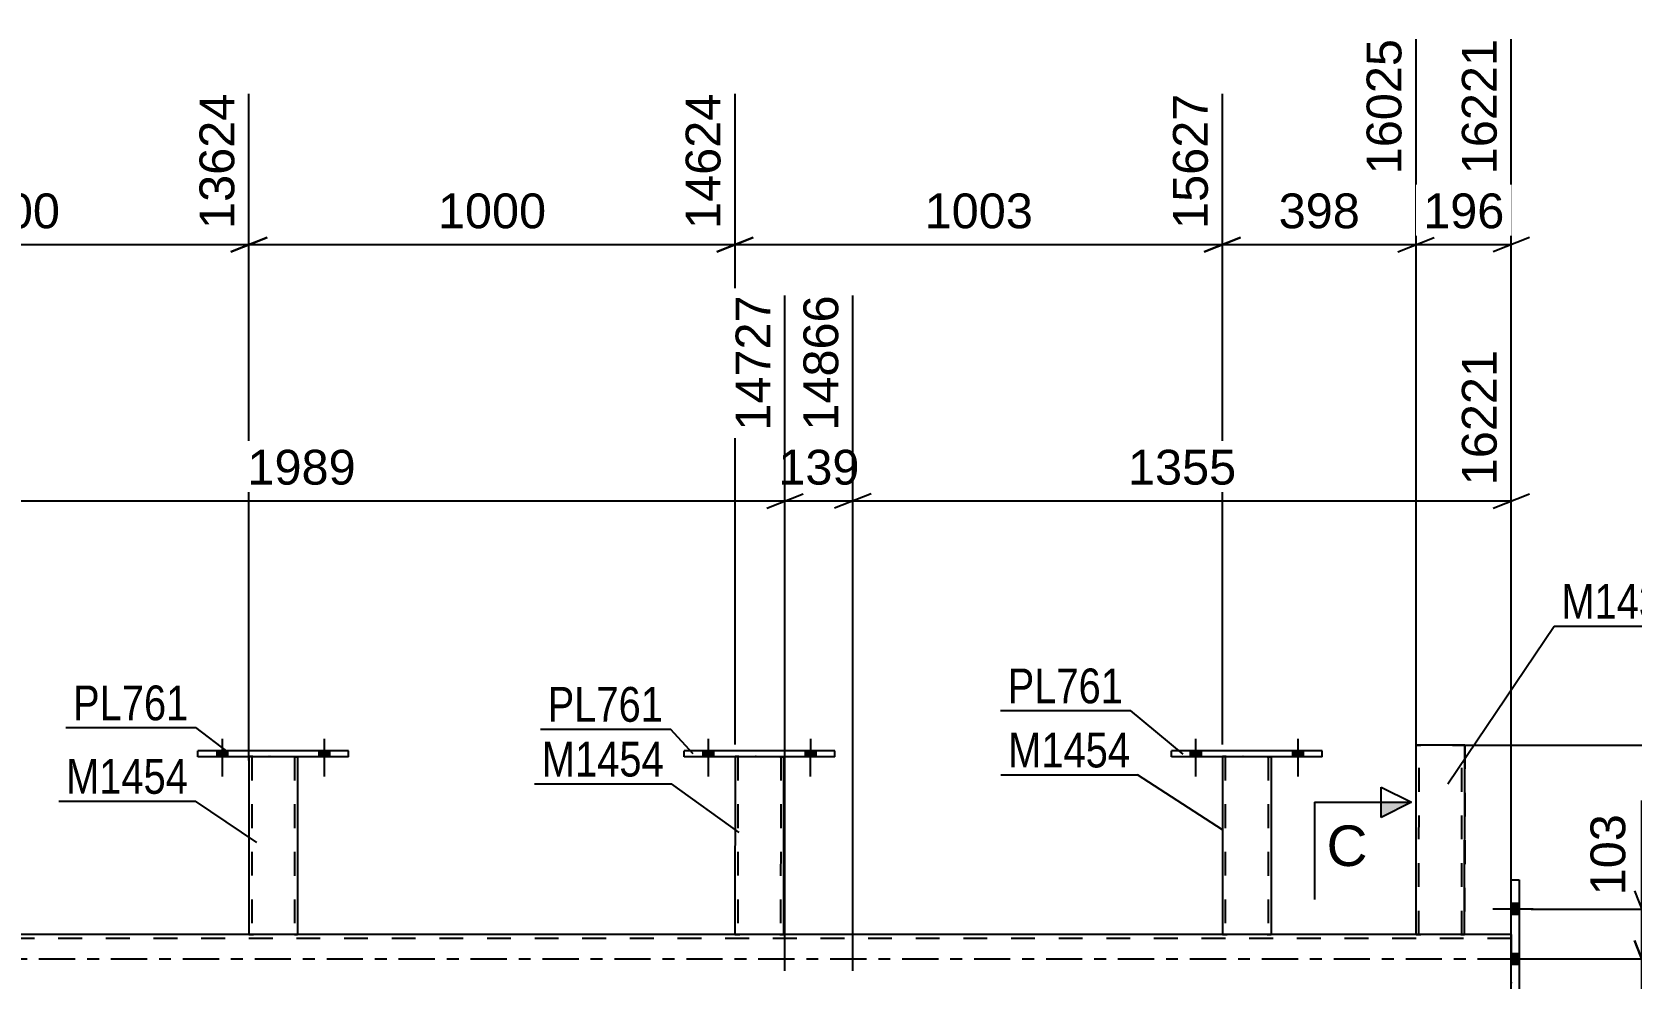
# Model space of a CAD drawing. Header units: millimetres. Extents: x 0 to 841, y 0 to 594.
# Drawn here: x 597.3 to 728.8, y 425 to 502.9 of the extents above; entities that cross this region are included whole.
import ezdxf

# ---------------------------------------------------------------- set-up
doc = ezdxf.new("R2010")
doc.units = ezdxf.units.MM
doc.linetypes.add('DXK_LINE_DOT2', pattern=[3.9198, 1.9599, -1.9599])
doc.linetypes.add('DXK_LINE_DOT3', pattern=[5.9187, 2.979, -0.9799, 0.9799, -0.9799])
doc.styles.add('Arial', font='ARIAL.TTF', dxfattribs={"height": 0.2})
doc.styles.add('Arial Narrow', font='ARIALN.TTF', dxfattribs={"height": 0.2})

# ---------------------------------------------------------------- blocks, each defined once
blk = doc.blocks.new('Bolt-317311729-2483 - 2401')
at = {"linetype": 'Continuous'}
for points in [[(719.63, 430.26), (719.63, 431.14), (718.99, 431.14), (718.99, 430.26)], [(719.63, 430.26), (719.63, 431.14), (718.99, 431.14), (718.99, 430.26)], [(719.63, 430.26), (719.63, 431.14), (718.99, 431.14), (718.99, 430.26)], [(719.63, 426.14), (719.63, 427.02), (718.99, 427.02), (718.99, 426.14)], [(719.63, 426.14), (719.63, 427.02), (718.99, 427.02), (718.99, 426.14)], [(719.63, 422.06), (719.63, 422.94), (718.99, 422.94), (718.99, 422.06)], [(719.63, 422.06), (719.63, 422.94), (718.99, 422.94), (718.99, 422.06)], [(719.63, 422.06), (719.63, 422.94), (718.99, 422.94), (718.99, 422.06)]]:
    blk.add_hatch(color=1, dxfattribs=at).paths.add_polyline_path(points)
at = {"color": 1, "linetype": 'Continuous'}
for p, q in [((720.79, 430.7), (717.47, 430.7)), ((720.79, 430.7), (717.47, 430.7)), ((720.79, 430.7), (717.47, 430.7)), ((719.63, 431.14), (718.99, 431.14)), ((719.63, 431.14), (718.99, 431.14)), ((719.63, 431.14), (718.99, 431.14)), ((719.63, 430.26), (718.99, 430.26)), ((719.63, 430.26), (718.99, 430.26)), ((719.63, 430.26), (718.99, 430.26)), ((720.79, 426.58), (717.47, 426.58)), ((720.79, 426.58), (717.47, 426.58)), ((719.63, 427.02), (718.99, 427.02)), ((719.63, 427.02), (718.99, 427.02)), ((719.63, 426.14), (718.99, 426.14)), ((719.63, 426.14), (718.99, 426.14)), ((720.79, 422.5), (717.47, 422.5)), ((720.79, 422.5), (717.47, 422.5)), ((720.79, 422.5), (717.47, 422.5)), ((719.63, 422.94), (718.99, 422.94)), ((719.63, 422.94), (718.99, 422.94)), ((719.63, 422.94), (718.99, 422.94)), ((719.63, 422.06), (718.99, 422.06)), ((719.63, 422.06), (718.99, 422.06)), ((719.63, 422.06), (718.99, 422.06))]:
    blk.add_line(p, q, dxfattribs=at)
blk = doc.blocks.new('Part-317311729-2814 - 2401')
at = {"color": 2, "linetype": 'Continuous'}
for p, q in [((718.99, 420.1), (718.99, 433.1)), ((718.99, 433.1), (719.63, 433.1)), ((719.63, 433.1), (719.63, 420.1)), ((719.63, 420.1), (718.99, 420.1))]:
    blk.add_line(p, q, dxfattribs=at)
blk = doc.blocks.new('Part-317311729-2499 - 2401')
at = {"color": 2, "linetype": 'Continuous'}
for p, q in [((711.15, 428.6), (711.16, 444.2)), ((711.16, 444.2), (711.16, 444.2)), ((711.16, 444.2), (711.19, 444.2)), ((711.19, 444.2), (711.3, 444.2)), ((711.3, 444.2), (711.45, 444.2)), ((714.86, 444.2), (711.45, 444.2)), ((714.86, 444.2), (715.01, 444.2)), ((715.01, 444.2), (715.12, 444.2)), ((715.12, 444.2), (715.16, 444.2)), ((715.15, 428.6), (715.16, 444.2)), ((715.16, 444.2), (715.16, 444.2)), ((711.15, 428.6), (711.15, 428.6)), ((711.19, 428.6), (711.15, 428.6)), ((711.29, 428.6), (711.19, 428.6)), ((711.45, 428.6), (711.29, 428.6)), ((714.85, 428.6), (711.45, 428.6)), ((715.01, 428.6), (714.85, 428.6)), ((715.11, 428.6), (715.01, 428.6)), ((715.15, 428.6), (715.11, 428.6)), ((715.15, 428.6), (715.15, 428.6))]:
    blk.add_line(p, q, dxfattribs=at)
at = {"color": 7, "linetype": 'DXK_LINE_DOT2'}
for p, q in [((711.15, 428.6), (711.16, 444.2)), ((711.19, 444.2), (711.16, 444.2)), ((711.3, 444.2), (711.19, 444.2)), ((711.45, 444.2), (711.3, 444.2)), ((711.39, 428.6), (711.4, 444.2)), ((711.39, 428.6), (711.4, 444.2)), ((711.4, 444.2), (711.4, 444.2)), ((711.4, 444.2), (711.41, 444.2)), ((711.4, 444.2), (711.41, 444.2)), ((714.77, 444.2), (711.41, 444.2)), ((711.41, 444.2), (711.45, 444.2)), ((714.86, 444.2), (711.45, 444.2)), ((711.45, 444.2), (711.47, 444.2)), ((711.47, 444.2), (711.54, 444.2)), ((714.85, 444.2), (711.54, 444.2)), ((714.77, 444.2), (714.85, 444.2)), ((714.85, 444.2), (714.86, 444.2)), ((714.85, 444.2), (714.9, 444.2)), ((714.86, 444.2), (714.9, 444.2)), ((715.01, 444.2), (714.86, 444.2)), ((714.9, 444.2), (714.92, 444.2)), ((714.9, 444.2), (714.92, 444.2)), ((714.91, 428.6), (714.92, 444.2)), ((714.91, 428.6), (714.92, 444.2)), ((714.92, 444.2), (714.92, 444.2)), ((715.12, 444.2), (715.01, 444.2)), ((715.16, 444.2), (715.12, 444.2)), ((715.16, 444.2), (715.15, 428.6)), ((711.15, 428.6), (711.19, 428.6)), ((711.19, 428.6), (711.29, 428.6)), ((711.29, 428.6), (711.45, 428.6)), ((711.39, 428.6), (711.39, 428.6)), ((711.41, 428.6), (711.39, 428.6)), ((711.39, 428.6), (711.41, 428.6)), ((711.46, 428.6), (711.41, 428.6)), ((711.41, 428.6), (711.45, 428.6)), ((714.85, 428.6), (711.45, 428.6)), ((711.45, 428.6), (711.46, 428.6)), ((714.76, 428.6), (711.46, 428.6)), ((711.46, 428.6), (711.54, 428.6)), ((714.89, 428.6), (711.54, 428.6)), ((714.84, 428.6), (714.76, 428.6)), ((714.89, 428.6), (714.84, 428.6)), ((714.85, 428.6), (715.01, 428.6)), ((714.91, 428.6), (714.89, 428.6)), ((714.89, 428.6), (714.91, 428.6)), ((714.91, 428.6), (714.91, 428.6)), ((715.01, 428.6), (715.11, 428.6)), ((715.11, 428.6), (715.15, 428.6))]:
    blk.add_line(p, q, dxfattribs=at)
blk = doc.blocks.new('Part-317311729-2585 - 2401')
at = {"color": 7, "linetype": 'DXK_LINE_DOT2'}
for p, q in [((695.22, 443.25), (695.22, 443.25)), ((695.22, 443.25), (695.22, 443.24)), ((695.22, 443.24), (695.22, 443.25)), ((695.26, 443.25), (695.22, 443.25)), ((695.22, 443.25), (695.26, 443.25)), ((695.36, 443.25), (695.26, 443.25)), ((695.26, 443.25), (695.36, 443.25)), ((695.48, 443.25), (695.36, 443.25)), ((695.36, 443.25), (695.52, 443.25)), ((695.46, 443.25), (695.46, 443.25)), ((695.46, 443.25), (695.46, 428.6)), ((695.48, 443.25), (695.46, 443.25)), ((695.46, 443.25), (695.48, 443.25)), ((698.92, 443.24), (695.48, 443.25)), ((695.53, 443.25), (695.48, 443.25)), ((695.48, 443.25), (695.53, 443.25)), ((698.92, 443.24), (695.52, 443.25)), ((698.83, 443.24), (695.53, 443.25)), ((695.53, 443.25), (695.61, 443.25)), ((698.91, 443.24), (695.61, 443.25)), ((698.91, 443.24), (698.83, 443.24)), ((698.96, 443.24), (698.91, 443.24)), ((698.91, 443.24), (698.96, 443.24)), ((698.92, 443.24), (699.08, 443.24)), ((699.08, 443.24), (698.92, 443.24)), ((698.98, 443.24), (698.96, 443.24)), ((698.96, 443.24), (698.98, 443.24)), ((698.98, 443.24), (698.98, 443.24)), ((698.98, 443.24), (698.98, 428.6)), ((699.08, 443.24), (699.18, 443.24)), ((699.18, 443.24), (699.08, 443.24)), ((699.18, 443.24), (699.22, 443.24)), ((699.22, 443.24), (699.18, 443.24)), ((699.22, 443.24), (699.22, 443.24)), ((699.22, 443.24), (699.22, 443.24)), ((699.22, 443.24), (699.22, 443.24)), ((695.22, 428.6), (695.25, 428.6)), ((695.25, 428.6), (695.36, 428.6)), ((695.36, 428.6), (695.51, 428.6)), ((695.47, 428.6), (695.46, 428.6)), ((695.46, 428.6), (695.47, 428.6)), ((695.53, 428.6), (695.47, 428.6)), ((695.47, 428.6), (695.51, 428.6)), ((698.98, 428.6), (695.51, 428.6)), ((695.51, 428.6), (695.53, 428.6)), ((698.83, 428.6), (695.53, 428.6)), ((695.53, 428.6), (695.6, 428.6)), ((698.91, 428.6), (695.6, 428.6)), ((698.91, 428.6), (698.83, 428.6)), ((698.96, 428.6), (698.91, 428.6)), ((698.91, 428.6), (698.96, 428.6)), ((698.98, 428.6), (698.96, 428.6)), ((698.96, 428.6), (698.98, 428.6)), ((698.98, 428.6), (699.08, 428.6)), ((699.08, 428.6), (699.18, 428.6)), ((699.18, 428.6), (699.22, 428.6))]:
    blk.add_line(p, q, dxfattribs=at)
at = {"color": 2, "linetype": 'Continuous'}
for p, q in [((695.22, 443.24), (695.22, 428.6)), ((699.22, 443.24), (699.22, 428.6)), ((695.25, 428.6), (695.22, 428.6)), ((695.36, 428.6), (695.25, 428.6)), ((695.51, 428.6), (695.36, 428.6)), ((698.92, 428.6), (695.51, 428.6)), ((699.08, 428.6), (698.92, 428.6)), ((699.18, 428.6), (699.08, 428.6)), ((699.22, 428.6), (699.18, 428.6))]:
    blk.add_line(p, q, dxfattribs=at)
blk = doc.blocks.new('Bolt-317311729-2451 - 2401')
at = {"linetype": 'Continuous'}
for points in [[(692.58, 443.24), (693.46, 443.24), (693.46, 443.72), (692.58, 443.72)], [(700.98, 443.24), (701.86, 443.24), (701.86, 443.72), (700.98, 443.72)]]:
    blk.add_hatch(color=1, dxfattribs=at).paths.add_polyline_path(points)
at = {"color": 1, "linetype": 'Continuous'}
for p, q in [((693.02, 444.72), (693.02, 441.6)), ((701.42, 444.72), (701.42, 441.6)), ((692.58, 443.72), (692.58, 443.24)), ((693.46, 443.72), (693.46, 443.24)), ((700.98, 443.72), (700.98, 443.24)), ((701.86, 443.72), (701.86, 443.24))]:
    blk.add_line(p, q, dxfattribs=at)
blk = doc.blocks.new('Bolt-317311729-2452 - 2401')
at = {"linetype": 'Continuous'}
for points in [[(692.58, 443.24), (693.46, 443.24), (693.46, 443.72), (692.58, 443.72)], [(700.98, 443.24), (701.86, 443.24), (701.86, 443.72), (700.98, 443.72)]]:
    blk.add_hatch(color=1, dxfattribs=at).paths.add_polyline_path(points)
at = {"color": 1, "linetype": 'Continuous'}
for p, q in [((693.02, 444.72), (693.02, 441.6)), ((701.42, 444.72), (701.42, 441.6)), ((692.58, 443.72), (692.58, 443.24)), ((693.46, 443.72), (693.46, 443.24)), ((700.98, 443.72), (700.98, 443.24)), ((701.86, 443.72), (701.86, 443.24))]:
    blk.add_line(p, q, dxfattribs=at)
blk = doc.blocks.new('Bolt-317311729-2453 - 2401')
at = {"linetype": 'Continuous'}
for points in [[(652.48, 443.24), (653.36, 443.24), (653.36, 443.72), (652.48, 443.72)], [(660.88, 443.24), (661.76, 443.24), (661.76, 443.72), (660.88, 443.72)]]:
    blk.add_hatch(color=1, dxfattribs=at).paths.add_polyline_path(points)
at = {"color": 1, "linetype": 'Continuous'}
for p, q in [((652.92, 444.72), (652.91, 441.6)), ((661.32, 444.72), (661.31, 441.6)), ((652.48, 443.72), (652.48, 443.24)), ((653.36, 443.72), (653.36, 443.24)), ((660.88, 443.72), (660.88, 443.24)), ((661.76, 443.72), (661.76, 443.24))]:
    blk.add_line(p, q, dxfattribs=at)
blk = doc.blocks.new('Bolt-317311729-2454 - 2401')
at = {"linetype": 'Continuous'}
for points in [[(652.48, 443.24), (653.36, 443.24), (653.36, 443.72), (652.48, 443.72)], [(660.88, 443.24), (661.76, 443.24), (661.76, 443.72), (660.88, 443.72)]]:
    blk.add_hatch(color=1, dxfattribs=at).paths.add_polyline_path(points)
at = {"color": 1, "linetype": 'Continuous'}
for p, q in [((652.92, 444.72), (652.91, 441.6)), ((661.32, 444.72), (661.31, 441.6)), ((652.48, 443.72), (652.48, 443.24)), ((653.36, 443.72), (653.36, 443.24)), ((660.88, 443.72), (660.88, 443.24)), ((661.76, 443.72), (661.76, 443.24))]:
    blk.add_line(p, q, dxfattribs=at)
blk = doc.blocks.new('Bolt-317311729-2455 - 2401')
at = {"linetype": 'Continuous'}
for points in [[(612.48, 443.24), (613.36, 443.24), (613.36, 443.72), (612.48, 443.72)], [(620.88, 443.24), (621.76, 443.24), (621.76, 443.72), (620.88, 443.72)]]:
    blk.add_hatch(color=1, dxfattribs=at).paths.add_polyline_path(points)
at = {"color": 1, "linetype": 'Continuous'}
for p, q in [((612.92, 444.72), (612.92, 441.6)), ((621.32, 444.72), (621.32, 441.6)), ((612.48, 443.72), (612.48, 443.24)), ((613.36, 443.72), (613.36, 443.24)), ((620.88, 443.72), (620.88, 443.24)), ((621.76, 443.72), (621.76, 443.24))]:
    blk.add_line(p, q, dxfattribs=at)
blk = doc.blocks.new('Part-317311729-2520 - 2401')
at = {"color": 7, "linetype": 'DXK_LINE_DOT2'}
for p, q in [((718.99, 428.28), (82.92, 428.28)), ((718.99, 428.6), (135.11, 428.6)), ((619.11, 428.6), (615.11, 428.6)), ((659.11, 428.6), (655.11, 428.6)), ((699.22, 428.6), (695.22, 428.6)), ((715.15, 428.6), (711.15, 428.6)), ((718.99, 428.6), (718.99, 424.6))]:
    blk.add_line(p, q, dxfattribs=at)
at = {"color": 2, "linetype": 'Continuous'}
for p, q in [((615.11, 428.6), (579.11, 428.6)), ((655.11, 428.6), (619.11, 428.6)), ((695.22, 428.6), (659.11, 428.6)), ((711.15, 428.6), (699.22, 428.6)), ((718.99, 428.6), (715.15, 428.6))]:
    blk.add_line(p, q, dxfattribs=at)
at = {"color": 7, "linetype": 'DXK_LINE_DOT3'}
blk.add_line((82.92, 426.6), (728.79, 426.6), dxfattribs=at)
blk = doc.blocks.new('Bolt-317311729-2456 - 2401')
at = {"linetype": 'Continuous'}
for points in [[(612.48, 443.24), (613.36, 443.24), (613.36, 443.72), (612.48, 443.72)], [(620.88, 443.24), (621.76, 443.24), (621.76, 443.72), (620.88, 443.72)]]:
    blk.add_hatch(color=1, dxfattribs=at).paths.add_polyline_path(points)
at = {"color": 1, "linetype": 'Continuous'}
for p, q in [((612.92, 444.72), (612.92, 441.6)), ((621.32, 444.72), (621.32, 441.6)), ((612.48, 443.72), (612.48, 443.24)), ((613.36, 443.72), (613.36, 443.24)), ((620.88, 443.72), (620.88, 443.24)), ((621.76, 443.72), (621.76, 443.24))]:
    blk.add_line(p, q, dxfattribs=at)
blk = doc.blocks.new('Part-317311729-2595 - 2401')
at = {"color": 2, "linetype": 'Continuous'}
for p, q in [((655.12, 443.24), (655.11, 428.6)), ((659.12, 443.24), (659.11, 428.6)), ((655.15, 428.6), (655.11, 428.6)), ((655.25, 428.6), (655.15, 428.6)), ((655.41, 428.6), (655.25, 428.6)), ((658.81, 428.6), (655.41, 428.6)), ((658.97, 428.6), (658.81, 428.6)), ((659.07, 428.6), (658.97, 428.6)), ((659.11, 428.6), (659.07, 428.6))]:
    blk.add_line(p, q, dxfattribs=at)
at = {"color": 7, "linetype": 'DXK_LINE_DOT2'}
for p, q in [((655.12, 443.25), (655.12, 443.25)), ((655.12, 443.25), (655.12, 443.24)), ((655.12, 443.24), (655.12, 443.25)), ((655.15, 443.25), (655.12, 443.25)), ((655.12, 443.25), (655.15, 443.25)), ((655.26, 443.25), (655.15, 443.25)), ((655.15, 443.25), (655.26, 443.25)), ((655.37, 443.25), (655.26, 443.25)), ((655.26, 443.25), (655.41, 443.25)), ((655.36, 443.25), (655.35, 428.6)), ((655.36, 443.25), (655.36, 443.25)), ((655.37, 443.25), (655.36, 443.25)), ((655.36, 443.25), (655.37, 443.25)), ((658.82, 443.24), (655.37, 443.25)), ((655.43, 443.25), (655.37, 443.25)), ((655.37, 443.25), (655.43, 443.25)), ((658.82, 443.24), (655.41, 443.25)), ((658.73, 443.24), (655.43, 443.25)), ((655.43, 443.25), (655.5, 443.25)), ((658.8, 443.24), (655.5, 443.25)), ((658.8, 443.24), (658.73, 443.24)), ((658.86, 443.24), (658.8, 443.24)), ((658.8, 443.24), (658.86, 443.24)), ((658.82, 443.24), (658.97, 443.24)), ((658.97, 443.24), (658.82, 443.24)), ((658.88, 443.24), (658.86, 443.24)), ((658.86, 443.24), (658.88, 443.24)), ((658.88, 443.24), (658.87, 428.6)), ((658.88, 443.24), (658.88, 443.24)), ((658.97, 443.24), (659.08, 443.24)), ((659.08, 443.24), (658.97, 443.24)), ((659.08, 443.24), (659.12, 443.24)), ((659.12, 443.24), (659.08, 443.24)), ((659.12, 443.24), (659.12, 443.24)), ((659.12, 443.24), (659.12, 443.24)), ((659.12, 443.24), (659.12, 443.24)), ((655.11, 428.6), (655.15, 428.6)), ((655.15, 428.6), (655.25, 428.6)), ((655.25, 428.6), (655.41, 428.6)), ((655.37, 428.6), (655.35, 428.6)), ((655.35, 428.6), (655.37, 428.6)), ((655.42, 428.6), (655.37, 428.6)), ((655.37, 428.6), (655.41, 428.6)), ((658.87, 428.6), (655.41, 428.6)), ((655.41, 428.6), (655.42, 428.6)), ((658.72, 428.6), (655.42, 428.6)), ((655.42, 428.6), (655.5, 428.6)), ((658.8, 428.6), (655.5, 428.6)), ((658.8, 428.6), (658.72, 428.6)), ((658.85, 428.6), (658.8, 428.6)), ((658.8, 428.6), (658.85, 428.6)), ((658.87, 428.6), (658.85, 428.6)), ((658.85, 428.6), (658.87, 428.6)), ((658.87, 428.6), (658.97, 428.6)), ((658.97, 428.6), (659.07, 428.6)), ((659.07, 428.6), (659.11, 428.6))]:
    blk.add_line(p, q, dxfattribs=at)
blk = doc.blocks.new('Part-317311729-2580 - 2401')
at = {"color": 2, "linetype": 'Continuous'}
for p, q in [((691.02, 443.24), (691.02, 443.72)), ((703.42, 443.72), (691.02, 443.72)), ((703.42, 443.24), (703.42, 443.72)), ((703.42, 443.24), (691.02, 443.24))]:
    blk.add_line(p, q, dxfattribs=at)
blk = doc.blocks.new('Part-317311729-2590 - 2401')
at = {"color": 2, "linetype": 'Continuous'}
for p, q in [((650.92, 443.24), (650.92, 443.72)), ((663.32, 443.72), (650.92, 443.72)), ((663.32, 443.24), (663.32, 443.72)), ((663.32, 443.24), (650.92, 443.24))]:
    blk.add_line(p, q, dxfattribs=at)
blk = doc.blocks.new('Part-317311729-2600 - 2401')
at = {"color": 2, "linetype": 'Continuous'}
for p, q in [((610.92, 443.24), (610.92, 443.72)), ((623.32, 443.72), (610.92, 443.72)), ((623.32, 443.24), (623.32, 443.72)), ((623.32, 443.24), (610.92, 443.24))]:
    blk.add_line(p, q, dxfattribs=at)
blk = doc.blocks.new('Part-317311729-2605 - 2401')
at = {"color": 2, "linetype": 'Continuous'}
for p, q in [((615.12, 443.24), (615.11, 428.6)), ((619.12, 443.24), (619.11, 428.6)), ((615.15, 428.6), (615.11, 428.6)), ((615.25, 428.6), (615.15, 428.6)), ((615.41, 428.6), (615.25, 428.6)), ((618.82, 428.6), (615.41, 428.6)), ((618.97, 428.6), (618.82, 428.6)), ((619.08, 428.6), (618.97, 428.6)), ((619.11, 428.6), (619.08, 428.6))]:
    blk.add_line(p, q, dxfattribs=at)
at = {"color": 7, "linetype": 'DXK_LINE_DOT2'}
for p, q in [((615.12, 443.25), (615.12, 443.25)), ((615.12, 443.25), (615.12, 443.24)), ((615.12, 443.24), (615.12, 443.25)), ((615.15, 443.25), (615.12, 443.25)), ((615.12, 443.25), (615.15, 443.25)), ((615.26, 443.25), (615.15, 443.25)), ((615.15, 443.25), (615.26, 443.25)), ((615.38, 443.25), (615.26, 443.25)), ((615.26, 443.25), (615.41, 443.25)), ((615.36, 443.25), (615.35, 428.6)), ((615.36, 443.25), (615.36, 443.25)), ((615.38, 443.25), (615.36, 443.25)), ((615.36, 443.25), (615.38, 443.25)), ((618.82, 443.24), (615.38, 443.25)), ((615.43, 443.25), (615.38, 443.25)), ((615.38, 443.25), (615.43, 443.25)), ((618.82, 443.24), (615.41, 443.25)), ((618.73, 443.24), (615.43, 443.25)), ((615.43, 443.25), (615.51, 443.25)), ((618.81, 443.24), (615.51, 443.25)), ((618.81, 443.24), (618.73, 443.24)), ((618.86, 443.24), (618.81, 443.24)), ((618.81, 443.24), (618.86, 443.24)), ((618.82, 443.24), (618.98, 443.24)), ((618.98, 443.24), (618.82, 443.24)), ((618.88, 443.24), (618.86, 443.24)), ((618.86, 443.24), (618.88, 443.24)), ((618.88, 443.24), (618.87, 428.6)), ((618.88, 443.24), (618.88, 443.24)), ((618.98, 443.24), (619.08, 443.24)), ((619.08, 443.24), (618.98, 443.24)), ((619.08, 443.24), (619.12, 443.24)), ((619.12, 443.24), (619.08, 443.24)), ((619.12, 443.24), (619.12, 443.24)), ((619.12, 443.24), (619.12, 443.24)), ((619.12, 443.24), (619.12, 443.24)), ((615.11, 428.6), (615.15, 428.6)), ((615.15, 428.6), (615.25, 428.6)), ((615.25, 428.6), (615.41, 428.6)), ((615.37, 428.6), (615.35, 428.6)), ((615.35, 428.6), (615.37, 428.6)), ((615.42, 428.6), (615.37, 428.6)), ((615.37, 428.6), (615.41, 428.6)), ((618.87, 428.6), (615.41, 428.6)), ((615.41, 428.6), (615.42, 428.6)), ((618.73, 428.6), (615.42, 428.6)), ((615.42, 428.6), (615.5, 428.6)), ((618.86, 428.6), (615.5, 428.6)), ((618.8, 428.6), (618.73, 428.6)), ((618.86, 428.6), (618.8, 428.6)), ((618.87, 428.6), (618.86, 428.6)), ((618.86, 428.6), (618.87, 428.6)), ((618.87, 428.6), (618.97, 428.6)), ((618.97, 428.6), (619.08, 428.6)), ((619.08, 428.6), (619.11, 428.6))]:
    blk.add_line(p, q, dxfattribs=at)
blk = doc.blocks.new('StraightDimension-317311729-3504 - 2401')
at = {"color": 7, "linetype": 'Continuous'}
for p, q in [((655.12, 444.25), (655.12, 497.83)), ((695.22, 444.25), (695.22, 497.83)), ((656.62, 486.01), (653.62, 484.81)), ((693.72, 484.81), (696.72, 486.01)), ((655.12, 485.41), (695.22, 485.41))]:
    blk.add_line(p, q, dxfattribs=at)
at = {"color": 0}
blk.add_wipeout([(680.22, 486.16), (680.22, 490.36), (670.12, 490.36), (670.12, 486.16)], dxfattribs=at)
at = {"color": 3, "style": 'Arial'}
blk.add_text('1003', height=2.865, dxfattribs=at).set_placement((670.72, 486.76))
at = {"color": 0, "linetype": 'Continuous'}
blk.add_wipeout([(694.62, 498.43), (690.42, 498.43), (690.42, 486.11), (694.62, 486.11)], dxfattribs=at)
at = {"color": 3, "linetype": 'Continuous', "style": 'Arial'}
blk.add_text('15627', height=2.865, rotation=90.0002, dxfattribs=at).set_placement((694.02, 486.71))
blk = doc.blocks.new('StraightDimension-317311729-3512 - 2401')
at = {"color": 7, "linetype": 'Continuous'}
for p, q in [((711.15, 442.77), (711.15, 502.33)), ((695.22, 444.25), (695.22, 497.83)), ((696.72, 486.01), (693.72, 484.81)), ((709.65, 484.81), (712.65, 486.01)), ((695.22, 485.41), (711.15, 485.41))]:
    blk.add_line(p, q, dxfattribs=at)
at = {"color": 0}
blk.add_wipeout([(707.12, 486.16), (707.12, 490.36), (699.25, 490.36), (699.25, 486.16)], dxfattribs=at)
at = {"color": 3, "style": 'Arial'}
blk.add_text('398', height=2.865, dxfattribs=at).set_placement((699.85, 486.76))
at = {"color": 0, "linetype": 'Continuous'}
blk.add_wipeout([(710.55, 502.93), (706.35, 502.93), (706.35, 490.61), (710.55, 490.61)], dxfattribs=at)
at = {"color": 3, "linetype": 'Continuous', "style": 'Arial'}
blk.add_text('16025', height=2.865, rotation=90.0002, dxfattribs=at).set_placement((709.95, 491.21))
blk = doc.blocks.new('StraightDimension-317311729-3496 - 2401')
at = {"color": 7, "linetype": 'Continuous'}
for p, q in [((615.12, 442.92), (615.12, 497.83)), ((655.12, 444.25), (655.12, 497.83)), ((616.62, 486.01), (613.62, 484.81)), ((653.62, 484.81), (656.62, 486.01)), ((615.12, 485.41), (655.12, 485.41))]:
    blk.add_line(p, q, dxfattribs=at)
at = {"color": 0}
blk.add_wipeout([(640.16, 486.16), (640.16, 490.36), (630.07, 490.36), (630.07, 486.16)], dxfattribs=at)
at = {"color": 3, "style": 'Arial'}
blk.add_text('1000', height=2.865, dxfattribs=at).set_placement((630.67, 486.76))
at = {"color": 0, "linetype": 'Continuous'}
blk.add_wipeout([(654.52, 498.43), (650.32, 498.43), (650.32, 486.11), (654.52, 486.11)], dxfattribs=at)
at = {"color": 3, "linetype": 'Continuous', "style": 'Arial'}
blk.add_text('14624', height=2.865, rotation=90.0002, dxfattribs=at).set_placement((653.92, 486.71))
blk = doc.blocks.new('StraightDimension-317311729-3671 - 2401')
at = {"color": 7, "linetype": 'Continuous'}
for p, q in [((659.23, 425.6), (659.23, 481.22)), ((664.81, 425.6), (664.81, 481.22)), ((657.73, 463.7), (660.73, 464.9)), ((666.31, 464.9), (663.31, 463.7)), ((659.23, 464.3), (664.81, 464.3))]:
    blk.add_line(p, q, dxfattribs=at)
at = {"color": 0}
blk.add_wipeout([(665.95, 465.05), (665.95, 469.25), (658.08, 469.25), (658.08, 465.05)], dxfattribs=at)
at = {"color": 3, "style": 'Arial'}
blk.add_text('139', height=2.865, dxfattribs=at).set_placement((658.68, 465.65))
at = {"color": 0, "linetype": 'Continuous'}
blk.add_wipeout([(664.21, 481.82), (660.01, 481.82), (660.01, 469.5), (664.21, 469.5)], dxfattribs=at)
at = {"color": 3, "linetype": 'Continuous', "style": 'Arial'}
blk.add_text('14866', height=2.865, rotation=90.0002, dxfattribs=at).set_placement((663.61, 470.1))
blk = doc.blocks.new('StraightDimension-317311729-3658 - 2401')
at = {"color": 7, "linetype": 'Continuous'}
for p, q in [((664.81, 425.6), (664.81, 481.22)), ((718.99, 429.6), (718.99, 476.72)), ((666.31, 464.9), (663.31, 463.7)), ((717.49, 463.7), (720.49, 464.9)), ((664.81, 464.3), (718.99, 464.3))]:
    blk.add_line(p, q, dxfattribs=at)
at = {"color": 0}
blk.add_wipeout([(696.95, 465.05), (696.95, 469.25), (686.85, 469.25), (686.85, 465.05)], dxfattribs=at)
at = {"color": 3, "style": 'Arial'}
blk.add_text('1355', height=2.865, dxfattribs=at).set_placement((687.45, 465.65))
at = {"color": 0, "linetype": 'Continuous'}
blk.add_wipeout([(718.39, 477.32), (714.19, 477.32), (714.19, 465), (718.39, 465)], dxfattribs=at)
at = {"color": 3, "linetype": 'Continuous', "style": 'Arial'}
blk.add_text('16221', height=2.865, rotation=90.0002, dxfattribs=at).set_placement((717.79, 465.6))
blk = doc.blocks.new('StraightDimension-317311729-3520 - 2401')
at = {"color": 7, "linetype": 'Continuous'}
for p, q in [((711.15, 442.77), (711.15, 502.33)), ((718.99, 429.6), (718.99, 502.33)), ((709.65, 484.81), (712.65, 486.01)), ((720.49, 486.01), (717.49, 484.81)), ((711.15, 485.41), (718.99, 485.41))]:
    blk.add_line(p, q, dxfattribs=at)
at = {"color": 0}
blk.add_wipeout([(719.01, 486.16), (719.01, 490.36), (711.14, 490.36), (711.14, 486.16)], dxfattribs=at)
at = {"color": 3, "style": 'Arial'}
blk.add_text('196', height=2.865, dxfattribs=at).set_placement((711.74, 486.76))
at = {"color": 0, "linetype": 'Continuous'}
blk.add_wipeout([(718.39, 502.93), (714.19, 502.93), (714.19, 490.61), (718.39, 490.61)], dxfattribs=at)
at = {"color": 3, "linetype": 'Continuous', "style": 'Arial'}
blk.add_text('16221', height=2.865, rotation=90.0002, dxfattribs=at).set_placement((717.79, 491.21))
blk = doc.blocks.new('StraightDimension-317311729-3331 - 2401')
at = {"color": 7, "linetype": 'Continuous'}
blk.add_line((714.16, 444.2), (768.55, 444.2), dxfattribs=at)
blk = doc.blocks.new('StraightDimension-317311729-3369 - 2401')
at = {"color": 7, "linetype": 'Continuous'}
for p, q in [((729.72, 430.7), (729.72, 439.63)), ((729.72, 430.7), (729.72, 439.63)), ((729.12, 432.2), (730.32, 429.2)), ((720.63, 430.7), (732.12, 430.7)), ((729.72, 426.6), (729.72, 430.7)), ((730.32, 425.1), (729.12, 428.1)), ((720.63, 426.6), (732.12, 426.6))]:
    blk.add_line(p, q, dxfattribs=at)
at = {"color": 0}
blk.add_wipeout([(728.97, 439.1), (724.77, 439.1), (724.77, 431.23), (728.97, 431.23)], dxfattribs=at)
at = {"color": 3, "style": 'Arial'}
blk.add_text('103', height=2.865, rotation=90.0002, dxfattribs=at).set_placement((728.37, 431.83))
blk = doc.blocks.new('StraightDimension-317311729-3377 - 2401')
at = {"color": 7, "linetype": 'Continuous'}
for p, q in [((729.12, 428.1), (730.32, 425.1)), ((720.63, 426.6), (732.12, 426.6)), ((729.72, 422.5), (729.72, 426.6)), ((730.32, 421), (729.12, 424)), ((720.63, 422.5), (732.12, 422.5)), ((729.72, 422.5), (729.72, 413.58)), ((729.72, 422.5), (729.72, 413.58))]:
    blk.add_line(p, q, dxfattribs=at)
at = {"color": 0}
blk.add_wipeout([(728.97, 421.98), (724.77, 421.98), (724.77, 414.11), (728.97, 414.11)], dxfattribs=at)
at = {"color": 3, "style": 'Arial'}
blk.add_text('103', height=2.865, rotation=90.0002, dxfattribs=at).set_placement((728.37, 414.71))
blk = doc.blocks.new('StraightDimension-317311729-3488 - 2401')
at = {"color": 7, "linetype": 'Continuous'}
for p, q in [((575.12, 442.94), (575.12, 497.83)), ((615.12, 442.92), (615.12, 497.83)), ((576.62, 486.01), (573.62, 484.81)), ((613.62, 484.81), (616.62, 486.01)), ((575.12, 485.41), (615.12, 485.41))]:
    blk.add_line(p, q, dxfattribs=at)
at = {"color": 0}
blk.add_wipeout([(600.16, 486.16), (600.16, 490.36), (590.07, 490.36), (590.07, 486.16)], dxfattribs=at)
at = {"color": 3, "style": 'Arial'}
blk.add_text('1000', height=2.865, dxfattribs=at).set_placement((590.67, 486.76))
at = {"color": 0, "linetype": 'Continuous'}
blk.add_wipeout([(614.52, 498.43), (610.32, 498.43), (610.32, 486.11), (614.52, 486.11)], dxfattribs=at)
at = {"color": 3, "linetype": 'Continuous', "style": 'Arial'}
blk.add_text('13624', height=2.865, rotation=90.0002, dxfattribs=at).set_placement((613.92, 486.71))
blk = doc.blocks.new('StraightDimension-317311729-3693 - 2401')
at = {"color": 7, "linetype": 'Continuous'}
for p, q in [((579.67, 425.6), (579.67, 481.22)), ((659.23, 425.6), (659.23, 481.22)), ((581.17, 464.9), (578.17, 463.7)), ((657.73, 463.7), (660.73, 464.9)), ((579.67, 464.3), (659.23, 464.3))]:
    blk.add_line(p, q, dxfattribs=at)
at = {"color": 0}
blk.add_wipeout([(624.5, 465.05), (624.5, 469.25), (614.4, 469.25), (614.4, 465.05)], dxfattribs=at)
at = {"color": 3, "style": 'Arial'}
blk.add_text('1989', height=2.865, dxfattribs=at).set_placement((615, 465.65))
at = {"color": 0, "linetype": 'Continuous'}
blk.add_wipeout([(658.63, 481.82), (654.43, 481.82), (654.43, 469.5), (658.63, 469.5)], dxfattribs=at)
at = {"color": 3, "linetype": 'Continuous', "style": 'Arial'}
blk.add_text('14727', height=2.865, rotation=90.0002, dxfattribs=at).set_placement((658.03, 470.1))
blk = doc.blocks.new('StraightDimension-317311729-10188 - 2401')
at = {"color": 7, "linetype": 'Continuous'}
for p, q in [((757.48, 425.1), (756.28, 428.1)), ((719.99, 426.6), (759.28, 426.6)), ((756.88, 300.74), (756.88, 426.6)), ((756.28, 302.24), (757.48, 299.24)), ((738.41, 300.74), (759.28, 300.74))]:
    blk.add_line(p, q, dxfattribs=at)
at = {"color": 0}
blk.add_wipeout([(756.13, 368.72), (751.93, 368.72), (751.93, 358.63), (756.13, 358.63)], dxfattribs=at)
at = {"color": 3, "style": 'Arial'}
blk.add_text('3146', height=2.865, rotation=90.0002, dxfattribs=at).set_placement((755.53, 359.23))
blk = doc.blocks.new('Mark-317311729-2591 - 2401')
at = {"color": 0}
blk.add_wipeout([(649.28, 441.61), (649.28, 444.61), (639.22, 444.61), (639.22, 441.61)], dxfattribs=at)
blk.add_wipeout([(649.28, 441.61), (649.28, 444.61), (639.22, 444.61), (639.22, 441.61)], dxfattribs=at)
at = {"color": 30, "linetype": 'Continuous'}
for p in [(638.62, 441.01), (655.46, 437.01)]:
    blk.add_line(p, (649.88, 441.01), dxfattribs=at)
at = {"color": 3, "style": 'Arial Narrow'}
blk.add_text('M1454', height=2.863, dxfattribs=at).set_placement((639.22, 441.61))
blk = doc.blocks.new('Mark-317311729-2495 - 2401')
at = {"color": 0}
blk.add_wipeout([(733.16, 454.6), (733.16, 457.6), (723.11, 457.6), (723.11, 454.6)], dxfattribs=at)
blk.add_wipeout([(733.16, 454.6), (733.16, 457.6), (723.11, 457.6), (723.11, 454.6)], dxfattribs=at)
at = {"color": 30, "linetype": 'Continuous'}
for p, q in [((713.77, 441.01), (722.51, 454)), ((722.51, 454), (733.76, 454))]:
    blk.add_line(p, q, dxfattribs=at)
at = {"color": 3, "style": 'Arial Narrow'}
blk.add_text('M1439', height=2.863, dxfattribs=at).set_placement((723.11, 454.6))
blk = doc.blocks.new('Mark-317311729-2576 - 2401')
at = {"color": 0}
blk.add_wipeout([(687.05, 447.64), (687.05, 450.64), (677.55, 450.64), (677.55, 447.64)], dxfattribs=at)
blk.add_wipeout([(687.05, 447.64), (687.05, 450.64), (677.55, 450.64), (677.55, 447.64)], dxfattribs=at)
at = {"color": 30, "linetype": 'Continuous'}
for p in [(676.95, 447.04), (692, 443.45)]:
    blk.add_line(p, (687.65, 447.04), dxfattribs=at)
at = {"color": 3, "style": 'Arial Narrow'}
blk.add_text('PL761', height=2.863, dxfattribs=at).set_placement((677.55, 447.64))
blk = doc.blocks.new('Mark-317311729-2581 - 2401')
at = {"color": 0}
blk.add_wipeout([(687.64, 442.36), (687.64, 445.36), (677.59, 445.36), (677.59, 442.36)], dxfattribs=at)
blk.add_wipeout([(687.64, 442.36), (687.64, 445.36), (677.59, 445.36), (677.59, 442.36)], dxfattribs=at)
at = {"color": 30, "linetype": 'Continuous'}
for p in [(676.99, 441.76), (695.22, 437.21)]:
    blk.add_line(p, (688.24, 441.76), dxfattribs=at)
at = {"color": 3, "style": 'Arial Narrow'}
blk.add_text('M1454', height=2.863, dxfattribs=at).set_placement((677.59, 442.36))
blk = doc.blocks.new('Mark-317311729-2586 - 2401')
at = {"color": 0}
blk.add_wipeout([(649.2, 446.12), (649.2, 449.12), (639.7, 449.12), (639.7, 446.12)], dxfattribs=at)
blk.add_wipeout([(649.2, 446.12), (649.2, 449.12), (639.7, 449.12), (639.7, 446.12)], dxfattribs=at)
at = {"color": 30, "linetype": 'Continuous'}
for p in [(639.1, 445.52), (651.67, 443.49)]:
    blk.add_line(p, (649.8, 445.52), dxfattribs=at)
at = {"color": 3, "style": 'Arial Narrow'}
blk.add_text('PL761', height=2.863, dxfattribs=at).set_placement((639.7, 446.12))
blk = doc.blocks.new('Mark-317311729-2596 - 2401')
at = {"color": 0}
blk.add_wipeout([(610.15, 446.24), (610.15, 449.24), (600.65, 449.24), (600.65, 446.24)], dxfattribs=at)
blk.add_wipeout([(610.15, 446.24), (610.15, 449.24), (600.65, 449.24), (600.65, 446.24)], dxfattribs=at)
at = {"color": 30, "linetype": 'Continuous'}
for p in [(600.05, 445.64), (613.41, 443.62)]:
    blk.add_line(p, (610.75, 445.64), dxfattribs=at)
at = {"color": 3, "style": 'Arial Narrow'}
blk.add_text('PL761', height=2.863, dxfattribs=at).set_placement((600.65, 446.24))
blk = doc.blocks.new('Mark-317311729-2601 - 2401')
at = {"color": 0}
blk.add_wipeout([(610.12, 440.19), (610.12, 443.19), (600.07, 443.19), (600.07, 440.19)], dxfattribs=at)
blk.add_wipeout([(610.12, 440.19), (610.12, 443.19), (600.07, 443.19), (600.07, 440.19)], dxfattribs=at)
at = {"color": 30, "linetype": 'Continuous'}
for p in [(599.47, 439.59), (615.76, 436.18)]:
    blk.add_line(p, (610.72, 439.59), dxfattribs=at)
at = {"color": 3, "style": 'Arial Narrow'}
blk.add_text('M1454', height=2.863, dxfattribs=at).set_placement((600.07, 440.19))
blk = doc.blocks.new('SectionMark-317311729-4138 - 2401')
at = {"linetype": 'Continuous'}
for points in [[(708.29, 438.24), (708.29, 439.49), (710.79, 439.49)], [(708.29, 414.16), (708.29, 415.41), (710.79, 414.16)]]:
    blk.add_hatch(color=6, dxfattribs=at).paths.add_polyline_path(points)
at = {"color": 6, "linetype": 'Continuous'}
for p, q in [((702.79, 439.49), (702.79, 431.49)), ((702.79, 439.49), (710.79, 439.49)), ((708.29, 438.24), (708.29, 440.74)), ((708.29, 440.74), (710.79, 439.49)), ((710.79, 439.49), (708.29, 438.24)), ((702.79, 414.16), (702.79, 422.16)), ((710.79, 414.16), (708.29, 415.41)), ((708.29, 415.41), (708.29, 412.91)), ((702.79, 414.16), (710.79, 414.16)), ((710.79, 414.16), (708.29, 412.91))]:
    blk.add_line(p, q, dxfattribs=at)
at = {"color": 0, "linetype": 'Continuous'}
for points in [[(707.16, 434.24), (707.16, 437.74), (703.79, 437.74), (703.79, 434.24)], [(707.16, 415.91), (707.16, 419.41), (703.79, 419.41), (703.79, 415.91)]]:
    blk.add_wipeout(points, dxfattribs=at)
at = {"color": 3, "linetype": 'Continuous', "style": 'Arial'}
for p in [(703.79, 434.24), (703.79, 415.91)]:
    blk.add_text('C', height=3.34, dxfattribs=at).set_placement(p)

msp = doc.modelspace()

# ---------------------------------------------------------------- block references
for name in ['Bolt-317311729-2455 - 2401', 'Bolt-317311729-2456 - 2401', 'Bolt-317311729-2453 - 2401', 'Bolt-317311729-2454 - 2401', 'Bolt-317311729-2451 - 2401', 'Bolt-317311729-2452 - 2401', 'Part-317311729-2600 - 2401', 'Part-317311729-2590 - 2401', 'Part-317311729-2580 - 2401', 'Part-317311729-2499 - 2401', 'Part-317311729-2605 - 2401', 'Part-317311729-2595 - 2401', 'Part-317311729-2585 - 2401', 'Part-317311729-2814 - 2401', 'Bolt-317311729-2483 - 2401', 'Part-317311729-2520 - 2401']:
    msp.add_blockref(name, (0, 0))

# ---------------------------------------------------------------- next in the draw order: block references
msp.add_blockref('StraightDimension-317311729-3504 - 2401', (0, 0))

# ---------------------------------------------------------------- next in the draw order: block references
for name in ['StraightDimension-317311729-3512 - 2401', 'StraightDimension-317311729-3496 - 2401', 'StraightDimension-317311729-3671 - 2401']:
    msp.add_blockref(name, (0, 0))

# ---------------------------------------------------------------- next in the draw order: block references
for name in ['StraightDimension-317311729-3488 - 2401', 'StraightDimension-317311729-3658 - 2401']:
    msp.add_blockref(name, (0, 0))

# ---------------------------------------------------------------- next in the draw order: block references
msp.add_blockref('StraightDimension-317311729-3520 - 2401', (0, 0))

# ---------------------------------------------------------------- next in the draw order: block references
msp.add_blockref('StraightDimension-317311729-3331 - 2401', (0, 0))

# ---------------------------------------------------------------- next in the draw order: block references
for name in ['StraightDimension-317311729-3693 - 2401', 'Mark-317311729-2495 - 2401', 'Mark-317311729-2576 - 2401', 'SectionMark-317311729-4138 - 2401', 'StraightDimension-317311729-3369 - 2401']:
    msp.add_blockref(name, (0, 0))

# ---------------------------------------------------------------- next in the draw order: block references
for name in ['Mark-317311729-2596 - 2401', 'Mark-317311729-2581 - 2401', 'Mark-317311729-2591 - 2401', 'StraightDimension-317311729-3377 - 2401']:
    msp.add_blockref(name, (0, 0))

# ---------------------------------------------------------------- next in the draw order: block references
for name in ['Mark-317311729-2586 - 2401', 'Mark-317311729-2601 - 2401', 'StraightDimension-317311729-10188 - 2401']:
    msp.add_blockref(name, (0, 0))

doc.saveas('drawing.dxf')
